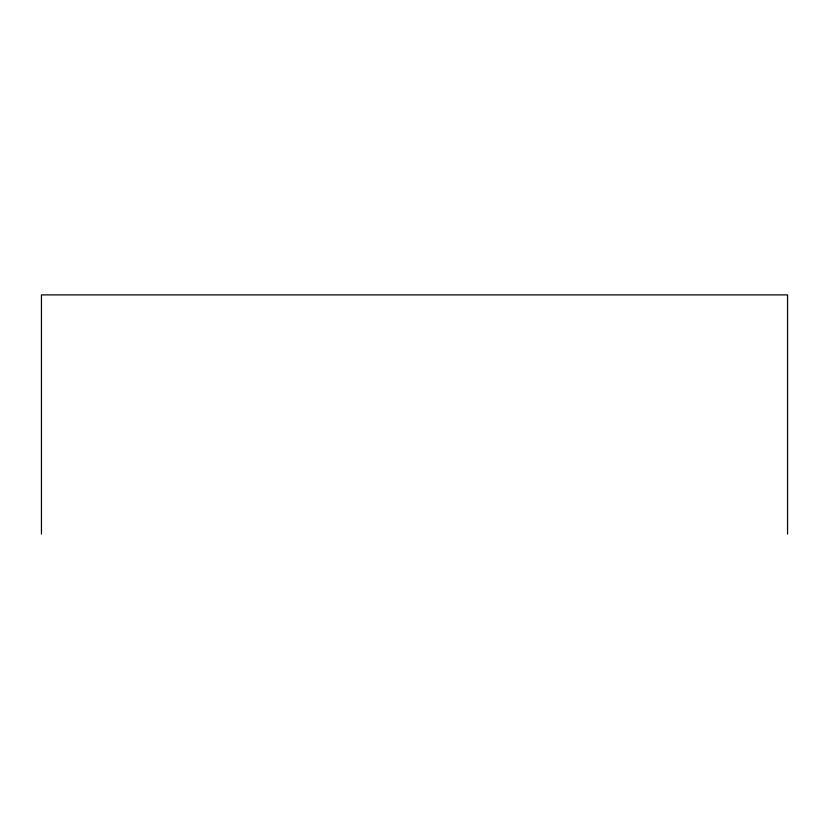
<?xml version="1.0" encoding="UTF-8"?>
<svg xmlns="http://www.w3.org/2000/svg" width="829" height="829" viewBox="0 0 829 829"><rect width="100%" height="100%" fill="white"/><g stroke="black" fill="none" stroke-linecap="round" stroke-linejoin="round"><path stroke-width="1.24" d="M787.55 534.114L787.55 294.886L41.45 294.886L41.45 534.114"/></g></svg>
